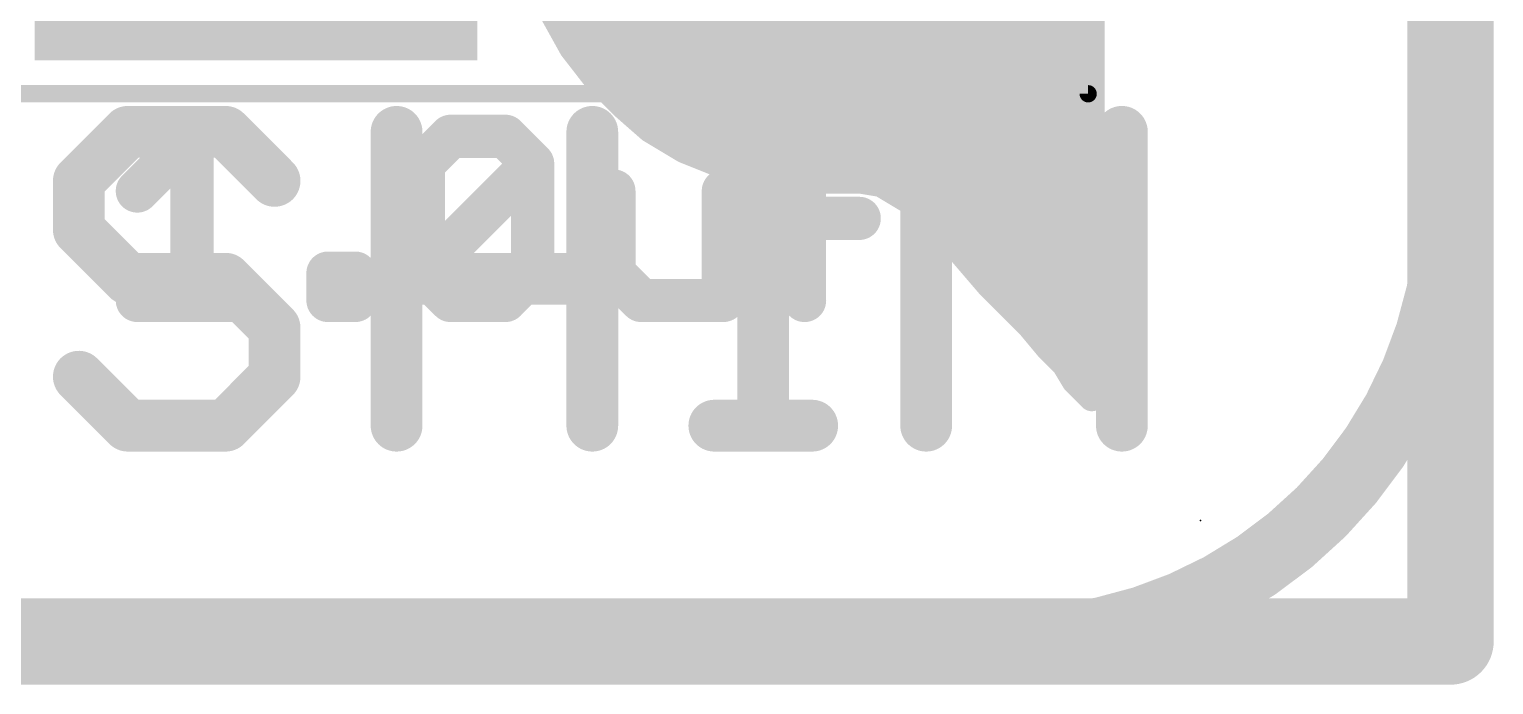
# Model space of a CAD drawing. Extents: x -32 to 75, y -66 to 21.
# Drawn here: x 5.976 to 10.287, y -0.127 to 1.801 of the extents above; entities that cross this region are included whole.
import ezdxf

# ---------------------------------------------------------------- set-up
doc = ezdxf.new("R2010")
doc.units = 0
for name, color, linetype in [('1', 12, 'CONTINUOUS'), ('16', 132, 'CONTINUOUS'), ('20', 31, 'CONTINUOUS'), ('21', 41, 'CONTINUOUS'), ('22', 40, 'CONTINUOUS'), ('24', 53, 'CONTINUOUS'), ('27', 253, 'CONTINUOUS'), ('29', 253, 'CONTINUOUS'), ('39', 12, 'CONTINUOUS'), ('47', 253, 'CONTINUOUS')]:
    doc.layers.add(name, color=color, linetype=linetype)

# ---------------------------------------------------------------- blocks, each defined once
blk = doc.blocks.new('RECT')
blk.add_solid([(-0.5, -0.5), (0.5, -0.5), (-0.5, 0.5), (0.5, 0.5)])

msp = doc.modelspace()

# ---------------------------------------------------------------- linework, layer by layer
at = {"layer": '1', "const_width": 0.254}
for points in [[(10.16, 13.97), (10.16, 0)], [(10.16, 0), (0, 0)]]:
    msp.add_lwpolyline(points, dxfattribs=at)
at = {"layer": '1', "const_width": 0.127}
for points in [[(10.16, -0.0635, 1), (10.16, 0.0635)], [(10.0965, 0, 1), (10.2235, 0)]]:
    msp.add_lwpolyline(points, format="xyb", dxfattribs=at)
at = {"layer": '16', "const_width": 0.254}
for points in [[(10.16, 13.97), (10.16, 0)], [(10.16, 0), (0.0254, 0)]]:
    msp.add_lwpolyline(points, dxfattribs=at)
at = {"layer": '16', "const_width": 0.127}
for points in [[(10.16, -0.0635, 1), (10.16, 0.0635)], [(10.0965, 0, 1), (10.2235, 0)]]:
    msp.add_lwpolyline(points, format="xyb", dxfattribs=at)
at = {"layer": '20', "const_width": 0.2032}
for points in [[(10.16, 8.5852), (10.16, 1.27)], [(8.89, 0), (1.27, 0)]]:
    msp.add_lwpolyline(points, dxfattribs=at)
at = {"layer": '20'}
for points, const_width in [([(8.89, 0, 0.4), (10.16, 1.27)], 0.2032), ([(10.2108, 1.2688, 1), (10.1092, 1.2712)], 0.1016), ([(10.1092, 1.27, 1), (10.2108, 1.27)], 0.1016), ([(8.8888, 0.0508, 1), (8.8912, -0.0508)], 0.1016), ([(8.89, -0.0508, 1), (8.89, 0.0508)], 0.1016)]:
    msp.add_lwpolyline(points, format="xyb", dxfattribs=dict(at, const_width=const_width))
at = {"layer": '21', "const_width": 0.1524}
for points in [[(6.2655, 1.4993), (6.1214, 1.3553)], [(6.5536, 1.4993), (6.2655, 1.4993)], [(6.6976, 1.3553), (6.5536, 1.4993)], [(7.0569, 0.635), (7.0569, 1.4993)], [(7.6331, 1.4993), (7.6331, 0.635)], [(7.9924, 1.4993), (8.2805, 1.4993)], [(8.1365, 0.635), (8.1365, 1.4993)], [(8.6161, 0.635), (8.6161, 1.4993)], [(8.6161, 1.4993), (8.9042, 1.2112)], [(8.9042, 1.2112), (9.1923, 1.4993)], [(9.1923, 1.4993), (9.1923, 0.635)], [(6.1214, 1.3553), (6.1214, 1.2112)], [(6.1214, 1.2112), (6.2655, 1.0672)], [(6.2655, 1.0672), (6.5536, 1.0672)], [(6.5536, 1.0672), (6.6976, 0.9231)], [(7.0569, 1.0672), (7.6331, 1.0672)], [(6.6976, 0.9231), (6.6976, 0.7791)], [(6.2655, 0.635), (6.1214, 0.7791)], [(6.6976, 0.7791), (6.5536, 0.635)], [(6.5536, 0.635), (6.2655, 0.635)], [(7.9924, 0.635), (8.2805, 0.635)]]:
    msp.add_lwpolyline(points, dxfattribs=at)
at = {"layer": '21', "const_width": 0.0762}
for points in [[(6.2655, 1.5374, 1), (6.2655, 1.4612)], [(6.2924, 1.4724, 1), (6.2385, 1.5263)], [(6.5805, 1.5263, 1), (6.5266, 1.4724)], [(6.5536, 1.4612, 1), (6.5536, 1.5374)], [(7.095, 1.4993, 1), (7.0188, 1.4993)], [(7.6712, 1.4993, 1), (7.595, 1.4993)], [(7.9924, 1.5374, 1), (7.9924, 1.4612)], [(8.1746, 1.4993, 1), (8.0984, 1.4993)], [(8.2805, 1.4612, 1), (8.2805, 1.5374)], [(8.6431, 1.5263, 1), (8.5892, 1.4724)], [(8.6542, 1.4993, 1), (8.578, 1.4993)], [(9.2304, 1.4993, 1), (9.1542, 1.4993)], [(9.2193, 1.4724, 1), (9.1654, 1.5263)], [(6.1595, 1.3553, 1), (6.0833, 1.3553)], [(6.0945, 1.3822, 1), (6.1483, 1.3283)], [(6.6707, 1.3283, 1), (6.7246, 1.3822)], [(6.1483, 1.2382, 1), (6.0945, 1.1843)], [(8.8773, 1.2382, 1), (8.9312, 1.1843)], [(8.8773, 1.1843, 1), (8.9312, 1.2382)], [(6.0833, 1.2112, 1), (6.1595, 1.2112)], [(6.2655, 1.1053, 1), (6.2655, 1.0291)], [(6.2385, 1.0402, 1), (6.2924, 1.0941)], [(6.5805, 1.0941, 1), (6.5266, 1.0402)], [(6.5536, 1.0291, 1), (6.5536, 1.1053)], [(7.0569, 1.1053, 1), (7.0569, 1.0291)], [(7.6331, 1.0291, 1), (7.6331, 1.1053)], [(6.7357, 0.9231, 1), (6.6595, 0.9231)], [(6.6707, 0.8962, 1), (6.7246, 0.9501)], [(6.1483, 0.806, 1), (6.0945, 0.7521)], [(6.7246, 0.7521, 1), (6.6707, 0.806)], [(6.6595, 0.7791, 1), (6.7357, 0.7791)], [(6.2655, 0.6731, 1), (6.2655, 0.5969)], [(6.2385, 0.6081, 1), (6.2924, 0.6619)], [(6.5266, 0.6619, 1), (6.5805, 0.6081)], [(6.5536, 0.5969, 1), (6.5536, 0.6731)], [(7.9924, 0.6731, 1), (7.9924, 0.5969)], [(8.2805, 0.5969, 1), (8.2805, 0.6731)], [(7.0188, 0.635, 1), (7.095, 0.635)], [(7.595, 0.635, 1), (7.6712, 0.635)], [(8.0984, 0.635, 1), (8.1746, 0.635)], [(8.578, 0.635, 1), (8.6542, 0.635)], [(9.1542, 0.635, 1), (9.2304, 0.635)]]:
    msp.add_lwpolyline(points, format="xyb", dxfattribs=at)
at = {"layer": '22', "const_width": 0.0762}
for points in [[(9.1034, 2.0856), (9.1034, 0.7156)], [(7.5734, 1.7456), (7.4734, 1.9256)], [(7.5272, 1.8288), (9.1034, 1.8288)], [(7.5695, 1.7526), (9.1034, 1.7526)], [(7.6434, 1.6556), (7.5734, 1.7456)], [(7.6272, 1.6764), (9.1034, 1.6764)], [(7.7234, 1.5756), (7.6434, 1.6556)], [(7.6988, 1.6002), (9.1034, 1.6002)], [(7.8034, 1.5056), (7.7234, 1.5756)], [(7.7824, 1.524), (9.1034, 1.524)], [(7.9034, 1.4456), (7.8034, 1.5056)], [(7.8997, 1.4478), (9.1034, 1.4478)], [(8.0034, 1.4056), (7.9034, 1.4456)], [(8.1134, 1.3756), (8.0034, 1.4056)], [(8.2334, 1.3556), (8.1134, 1.3756)], [(8.1374, 1.3716), (9.1034, 1.3716)], [(8.4234, 1.3556), (8.2334, 1.3556)], [(8.4834, 1.3456), (8.4234, 1.3556)], [(8.5834, 1.2856), (8.4834, 1.3456)], [(8.5671, 1.2954), (9.1034, 1.2954)], [(8.6834, 1.1856), (8.5834, 1.2856)], [(8.6498, 1.2192), (9.1034, 1.2192)], [(8.8034, 1.0456), (8.6834, 1.1856)], [(8.7199, 1.143), (9.1034, 1.143)], [(8.7852, 1.0668), (9.1034, 1.0668)], [(8.9234, 0.9256), (8.8034, 1.0456)], [(8.8584, 0.9906), (9.1034, 0.9906)], [(8.9734, 0.8656), (8.9234, 0.9256)], [(8.9327, 0.9144), (9.1034, 0.9144)], [(9.0234, 0.8156), (8.9734, 0.8656)], [(9.0008, 0.8382), (9.1034, 0.8382)], [(9.0534, 0.7656), (9.0234, 0.8156)], [(9.1034, 0.7156), (9.0534, 0.7656)], [(9.057, 0.762), (9.1034, 0.762)]]:
    msp.add_lwpolyline(points, dxfattribs=at)
at = {"layer": '22', "const_width": 0.0381}
for points in [[(7.5272, 1.8478, 1), (7.5272, 1.8097)], [(9.1034, 1.8097, 1), (9.1034, 1.8478)], [(7.5695, 1.7717, 1), (7.5695, 1.7336)], [(7.5884, 1.7573, 1), (7.5584, 1.7339)], [(7.5567, 1.7363, 1), (7.5901, 1.7549)], [(9.1034, 1.7336, 1), (9.1034, 1.7717)], [(7.6272, 1.6955, 1), (7.6272, 1.6574)], [(7.6569, 1.6691, 1), (7.6299, 1.6421)], [(7.6284, 1.6439, 1), (7.6584, 1.6673)], [(9.1034, 1.6574, 1), (9.1034, 1.6955)], [(7.6988, 1.6193, 1), (7.6988, 1.5812)], [(7.7359, 1.5899, 1), (7.7109, 1.5613)], [(7.7099, 1.5621, 1), (7.7369, 1.5891)], [(9.1034, 1.5812, 1), (9.1034, 1.6193)], [(7.7824, 1.5431, 1), (7.7824, 1.505)], [(9.1034, 1.505, 1), (9.1034, 1.5431)], [(7.8132, 1.5219, 1), (7.7936, 1.4893)], [(7.7909, 1.4913, 1), (7.8159, 1.5199)], [(7.8997, 1.4668, 1), (7.8997, 1.4287)], [(7.9105, 1.4633, 1), (7.8963, 1.4279)], [(7.8936, 1.4293, 1), (7.9132, 1.4619)], [(9.1034, 1.4287, 1), (9.1034, 1.4668)], [(8.0084, 1.424, 1), (7.9984, 1.3872)], [(7.9963, 1.3879, 1), (8.0105, 1.4233)], [(8.1165, 1.3944, 1), (8.1103, 1.3568)], [(8.1084, 1.3572, 1), (8.1184, 1.394)], [(8.1374, 1.3907, 1), (8.1374, 1.3526)], [(8.2334, 1.3747, 1), (8.2334, 1.3366)], [(8.2303, 1.3368, 1), (8.2365, 1.3744)], [(8.4265, 1.3744, 1), (8.4203, 1.3368)], [(8.4234, 1.3366, 1), (8.4234, 1.3747)], [(8.4932, 1.3619, 1), (8.4736, 1.3293)], [(8.4803, 1.3268, 1), (8.4865, 1.3644)], [(9.1034, 1.3526, 1), (9.1034, 1.3907)], [(8.5671, 1.3145, 1), (8.5671, 1.2764)], [(8.5969, 1.2991, 1), (8.5699, 1.2721)], [(8.5736, 1.2693, 1), (8.5932, 1.3019)], [(9.1034, 1.2764, 1), (9.1034, 1.3145)], [(8.6498, 1.2383, 1), (8.6498, 1.2002)], [(9.1034, 1.2002, 1), (9.1034, 1.2383)], [(8.6979, 1.198, 1), (8.6689, 1.1732)], [(8.6699, 1.1721, 1), (8.6969, 1.1991)], [(8.7199, 1.1621, 1), (8.7199, 1.124)], [(9.1034, 1.124, 1), (9.1034, 1.1621)], [(8.7852, 1.0858, 1), (8.7852, 1.0477)], [(8.8169, 1.0591, 1), (8.7899, 1.0321)], [(9.1034, 1.0477, 1), (9.1034, 1.0858)], [(8.7889, 1.0332, 1), (8.8179, 1.058)], [(8.8584, 1.0096, 1), (8.8584, 0.9716)], [(9.1034, 0.9716, 1), (9.1034, 1.0096)], [(8.938, 0.9378, 1), (8.9088, 0.9134)], [(8.9099, 0.9121, 1), (8.9369, 0.9391)], [(8.9327, 0.9335, 1), (8.9327, 0.8953)], [(9.1034, 0.8953, 1), (9.1034, 0.9335)], [(8.9869, 0.8791, 1), (8.9599, 0.8521)], [(8.9588, 0.8534, 1), (8.988, 0.8778)], [(9.0008, 0.8573, 1), (9.0008, 0.8192)], [(9.1034, 0.8192, 1), (9.1034, 0.8573)], [(9.0397, 0.8254, 1), (9.0071, 0.8058)], [(9.0099, 0.8021, 1), (9.0369, 0.8291)], [(9.0669, 0.7791, 1), (9.0399, 0.7521)], [(9.0371, 0.7558, 1), (9.0697, 0.7754)], [(9.057, 0.7811, 1), (9.057, 0.7429)], [(9.1034, 0.7429, 1), (9.1034, 0.7811)], [(9.0844, 0.7156, 1), (9.1225, 0.7156)], [(9.0899, 0.7021, 1), (9.1169, 0.7291)]]:
    msp.add_lwpolyline(points, format="xyb", dxfattribs=at)
at = {"layer": '24'}
msp.add_point((9.4234, 0.3556), dxfattribs=at)
at = {"layer": '27', "const_width": 0.127}
for points in [[(6.2936, 1.3253), (6.4546, 1.4863)], [(6.4546, 1.4863), (6.4546, 1.0033)], [(7.1355, 1.4058), (7.216, 1.4863)], [(7.216, 1.4863), (7.377, 1.4863)], [(7.377, 1.4863), (7.4575, 1.4058)], [(8.2581, 1.0033), (8.2581, 1.4863)], [(8.2581, 1.4863), (8.5801, 1.4863)], [(7.1355, 1.0838), (7.1355, 1.4058)], [(7.1355, 1.0838), (7.4575, 1.4058)], [(7.4575, 1.4058), (7.4575, 1.0838)], [(7.6968, 1.3253), (7.6968, 1.0838)], [(8.0188, 1.0033), (8.0188, 1.3253)], [(8.2581, 1.2448), (8.4191, 1.2448)], [(6.8549, 1.0033), (6.8549, 1.0838)], [(6.8549, 1.0838), (6.9354, 1.0838)], [(6.9354, 1.0838), (6.9354, 1.0033)], [(7.216, 1.0033), (7.1355, 1.0838)], [(7.4575, 1.0838), (7.377, 1.0033)], [(7.6968, 1.0838), (7.7773, 1.0033)], [(6.2936, 1.0033), (6.6156, 1.0033)], [(6.9354, 1.0033), (6.8549, 1.0033)], [(7.377, 1.0033), (7.216, 1.0033)], [(7.7773, 1.0033), (8.0188, 1.0033)]]:
    msp.add_lwpolyline(points, dxfattribs=at)
at = {"layer": '27', "const_width": 0.0635}
for points in [[(6.4863, 1.4863, 1), (6.4228, 1.4863)], [(6.477, 1.4639, 1), (6.4321, 1.5088)], [(7.216, 1.5181, 1), (7.216, 1.4546)], [(7.2385, 1.4639, 1), (7.1936, 1.5088)], [(7.3995, 1.5088, 1), (7.3546, 1.4639)], [(7.377, 1.4546, 1), (7.377, 1.5181)], [(8.2581, 1.5181, 1), (8.2581, 1.4546)], [(8.2899, 1.4863, 1), (8.2264, 1.4863)], [(8.5801, 1.4546, 1), (8.5801, 1.5181)], [(7.1673, 1.4058, 1), (7.1038, 1.4058)], [(7.4893, 1.4058, 1), (7.4258, 1.4058)], [(7.48, 1.3834, 1), (7.4351, 1.4283)], [(7.1131, 1.4283, 1), (7.158, 1.3834)], [(7.4351, 1.3834, 1), (7.48, 1.4283)], [(7.7286, 1.3253, 1), (7.6651, 1.3253)], [(8.0506, 1.3253, 1), (7.9871, 1.3253)], [(6.2711, 1.3478, 1), (6.316, 1.3029)], [(8.2581, 1.2766, 1), (8.2581, 1.2131)], [(8.4191, 1.2131, 1), (8.4191, 1.2766)], [(6.8866, 1.0838, 1), (6.8231, 1.0838)], [(6.8549, 1.1156, 1), (6.8549, 1.0521)], [(6.9671, 1.0838, 1), (6.9036, 1.0838)], [(6.9354, 1.0521, 1), (6.9354, 1.1156)], [(7.158, 1.1063, 1), (7.1131, 1.0613)], [(7.1131, 1.1063, 1), (7.158, 1.0613)], [(7.48, 1.0613, 1), (7.4351, 1.1063)], [(7.7193, 1.1063, 1), (7.6744, 1.0613)], [(7.1038, 1.0838, 1), (7.1673, 1.0838)], [(7.4258, 1.0838, 1), (7.4893, 1.0838)], [(7.6651, 1.0838, 1), (7.7286, 1.0838)], [(6.2936, 1.0351, 1), (6.2936, 0.9716)], [(6.4228, 1.0033, 1), (6.4863, 1.0033)], [(6.6156, 0.9716, 1), (6.6156, 1.0351)], [(6.8549, 1.0351, 1), (6.8549, 0.9716)], [(6.8231, 1.0033, 1), (6.8866, 1.0033)], [(6.9036, 1.0033, 1), (6.9671, 1.0033)], [(6.9354, 0.9716, 1), (6.9354, 1.0351)], [(7.216, 1.0351, 1), (7.216, 0.9716)], [(7.1936, 0.9808, 1), (7.2385, 1.0258)], [(7.3546, 1.0258, 1), (7.3995, 0.9808)], [(7.377, 0.9716, 1), (7.377, 1.0351)], [(7.7773, 1.0351, 1), (7.7773, 0.9716)], [(7.7549, 0.9808, 1), (7.7998, 1.0258)], [(7.9871, 1.0033, 1), (8.0506, 1.0033)], [(8.0188, 0.9716, 1), (8.0188, 1.0351)], [(8.2264, 1.0033, 1), (8.2899, 1.0033)]]:
    msp.add_lwpolyline(points, format="xyb", dxfattribs=at)
at = {"layer": '39', "const_width": 0.0508}
for points in [[(9.093, 3.0114), (9.093, 1.6114)], [(9.093, 1.6114), (5.893, 1.6114)]]:
    msp.add_lwpolyline(points, dxfattribs=at)
at = {"layer": '39', "const_width": 0.0254}
for points in [[(9.0803, 1.6114, 1), (9.1057, 1.6114)], [(9.093, 1.5987, 1), (9.093, 1.6241)]]:
    msp.add_lwpolyline(points, format="xyb", dxfattribs=at)
at = {"layer": '47', "const_width": 0.13}
msp.add_lwpolyline([(10.16, 0), (10.16, 21)], dxfattribs=at)
at = {"layer": '47', "const_width": 0.065}
msp.add_lwpolyline([(10.1275, 0, 1), (10.1925, 0)], format="xyb", dxfattribs=at)

# ---------------------------------------------------------------- block references
at = {"layer": '29', "xscale": 1.3032, "yscale": 1.2032}
for p in [(6.643, 2.3114), (8.343, 2.3114)]:
    msp.add_blockref('RECT', p, dxfattribs=at)

doc.saveas('drawing.dxf')
